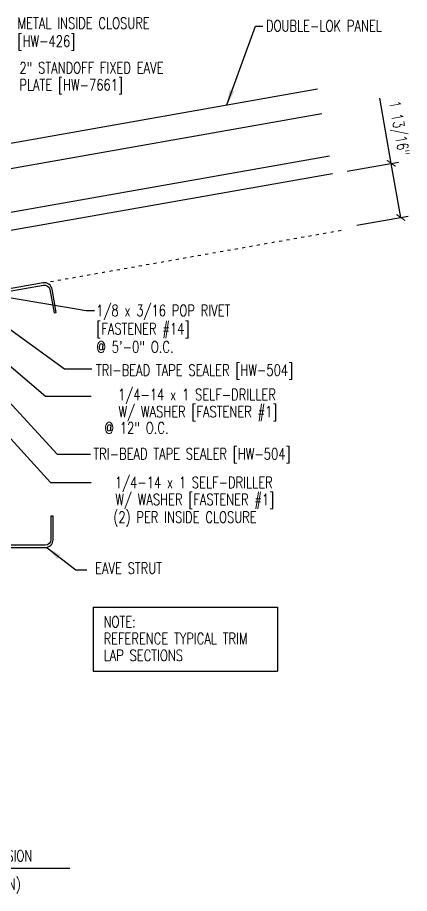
# Model space of a CAD drawing. Header units: inches. Extents: x 0.5 to 41.1, y 60.2 to 108.6.
# Drawn here: x 27.98 to 41.07, y 60.15 to 89.35 of the extents above; entities that cross this region are included whole.
import ezdxf
from ezdxf.enums import TextEntityAlignment as Align

# ---------------------------------------------------------------- set-up
doc = ezdxf.new("R2010")
doc.units = ezdxf.units.IN
doc.header["$MEASUREMENT"] = 0
doc.linetypes.add('ACAD_ISO07W100', pattern=[3, 0, -3])
for name, color, linetype in [('PANEL', 11, 'Continuous'), ('STLA', 12, 'Continuous'), ('TEXT', 2, 'Continuous')]:
    doc.layers.add(name, color=color, linetype=linetype)
doc.styles.add('TEXT1', font='ROMANS.shx', dxfattribs={"width": 0.75, "height": 0.375})
doc.dimstyles.new('DETAIL$7', dxfattribs={"dimscale": 4, "dimtxt": 0.09375, "dimasz": 0.125, "dimexe": 0.0625, "dimexo": 0.125, "dimgap": 0.0625, "dimtad": 1, "dimdec": 4, "dimzin": 3, "dimdsep": 46, "dimlunit": 4, "dimtxsty": 'TEXT1', "dimblk": 'ARCHTICK', "dimcen": 0.0625, "dimclrd": 7, "dimclre": 7, "dimclrt": 2, "dimadec": 0, "dimazin": 0, "dimtfac": 0.59375, "dimtdec": 4, "dimtmove": 0, "dimatfit": 3, "dimfxl": 0, "dimfrac": 2, "dimtolj": 1, "dimtzin": 3, "dimarcsym": 0})

# ---------------------------------------------------------------- blocks, each defined once
blk = doc.blocks.new('_ArchTick')
at = {"color": 0, "linetype": 'ByBlock', "const_width": 0.15}
blk.add_lwpolyline([(-0.5, -0.5), (0.5, 0.5)], dxfattribs=at)
blk = doc.blocks.new('dsc-HW-426')
at = {"layer": 'TEXT', "style": 'TEXT1', "width": 0.75}
for s, p in [('METAL INSIDE CLOSURE', (0, 0)), ('[HW-426]', (0, -0.6))]:
    blk.add_text(s, height=0.375, dxfattribs=at).set_placement(p)
at = {"layer": 'TEXT', "style": 'TEXT1', "flags": 1}
for tag, p in [('COLOR', (0, -1.2)), ('CALC', (0, -1.2)), ('OPT1', (0, -1.2)), ('OPT2', (0, -1.2)), ('OPT3', (0, -1.2)), ('GAGE', (0, -1.2)), ('SHPLN', (0, -1.2)), ('PART', (0, -1.2)), ('DESCRIPTION', (0, -1.2)), ('MULTIPLE', (0, -1.2)), ('SPARE1', (0, -1.8)), ('SPARE2', (0, -1.8)), ('SPARE3', (0, -1.8)), ('SPARE4', (0, -1.8)), ('SPARE5', (0, -1.8)), ('SPARE6', (0, -1.8)), ('SPARE7', (0, -1.8)), ('SPARE8', (0, -1.8)), ('SPARE9', (0, -1.8)), ('SPARE10', (0, -1.8))]:
    blk.add_attdef(tag, p, '', height=0.375, dxfattribs=at)
blk = doc.blocks.new('FD-F14')
at = {"layer": 'TEXT', "style": 'TEXT1', "width": 0.75}
for s, p in [('1/8 x 3/16 POP RIVET', (0.0047, -0.0408)), ('[FASTENER #14]', (0.0047, -0.1926))]:
    blk.add_text(s, height=0.09375, dxfattribs=at).set_placement(p)
blk.add_attdef('(QUANTITY)', (0.0047, -0.3444), '', height=0.0938, dxfattribs=at)
blk = doc.blocks.new('A$C30686E82')
for p, q in [((-2.715, 0.761), (3.437, 0.761)), ((-2.715, 0.761), (-2.715, -1.379)), ((3.437, 0.761), (3.437, -1.379)), ((-2.715, -1.379), (3.437, -1.379))]:
    blk.add_line(p, q)
at = {"layer": 'TEXT', "style": 'TEXT1', "width": 0.75}
for s, p in [('NOTE:', (-2.368, 0.081)), ('REFERENCE TYPICAL TRIM', (-2.368, -0.477)), ('LAP SECTIONS', (-2.368, -1.035))]:
    blk.add_text(s, height=0.375, dxfattribs=at).set_placement(p)

msp = doc.modelspace()

# ---------------------------------------------------------------- linework, layer by layer
at = {"layer": 'PANEL'}
for p, q in [((26.47362, 84.93739), (37.99826, 86.9695)), ((38.14516, 86.13635), (18.56468, 82.68378)), ((38.39418, 84.72414), (23.37805, 82.07639)), ((38.49663, 84.1431), (23.38867, 81.47916))]:
    msp.add_line(p, q, dxfattribs=at)
at = {"layer": 'STLA'}
msp.add_lwpolyline([(29.27625, 79.5163), (29.13945, 80.29213, 0.41421356), (28.8357, 80.50481), (24.38655, 79.72031, 0.36397023), (24.16988, 79.46209), (24.16988, 71.9443, 0.41421356), (24.43208, 71.6821), (28.90768, 71.6821, 0.41421356), (29.16988, 71.9443), (29.16988, 72.7321), (29.09518, 72.7321), (29.09518, 71.9443, -0.41421356), (28.90768, 71.7568), (24.43208, 71.7568, -0.41421356), (24.24458, 71.9443), (24.24458, 79.46209, -0.36397023), (24.39952, 79.64674), (28.84867, 80.43125, -0.41421356), (29.06588, 80.27916), (29.20268, 79.50332)], format="xyb", close=True, dxfattribs=at)
at = {"layer": 'TEXT', "color": 7}
for p, q in [((40.45942, 84.48919), (40.07569, 86.66544)), ((38.99138, 84.23034), (40.70562, 84.53261)), ((40.77773, 82.68396), (40.45942, 84.48919)), ((39.30969, 82.4251), (41.02393, 82.72737))]:
    msp.add_line(p, q, dxfattribs=at)
at = {"layer": 'TEXT', "linetype": 'ACAD_ISO07W100', "ltscale": 0.05}
msp.add_line((28.8357, 80.50481), (38.81729, 82.26484), dxfattribs=at)

# ---------------------------------------------------------------- block references
for name, p in [('dsc-HW-426', (27.98502, 88.97574, 0)), ('A$C30686E82', (33.22474, 68.93566))]:
    msp.add_blockref(name, p)
at = {"layer": 'TEXT', "color": 7, "xscale": 0.25, "yscale": 0.25, "zscale": 0.25}
for p, rotation in [((40.45942, 84.48919), 99.99999999999974), ((40.77773, 82.68396), 279.9999999999998)]:
    msp.add_blockref('_ArchTick', p, dxfattribs=dict(at, rotation=rotation))
at = {"layer": 'TEXT', "xscale": 4, "yscale": 4, "zscale": 4}
msp.add_blockref('FD-F14', (30.59531, 79.55979), dxfattribs=at).add_auto_attribs({'(QUANTITY)': '@ 5\'-0" O.C.'})

# ---------------------------------------------------------------- texts
at = {"layer": 'TEXT', "style": 'TEXT1', "width": 0.75}
for s, p in [('DOUBLE-LOK PANEL', (36.27679, 88.88366)), ('2" STANDOFF FIXED EAVE', (28.04605, 87.48363)), ('PLATE [HW-7661]', (28.04605, 86.91732)), ('TRI-BEAD TAPE SEALER [HW-504]', (30.60326, 77.40796)), ('TRI-BEAD TAPE SEALER [HW-504]', (30.51716, 74.61638)), ('EAVE STRUT', (30.57545, 70.80487))]:
    msp.add_text(s, height=0.375, dxfattribs=at).set_placement(p)
for s, p in [('1/4-14 x 1 SELF-DRILLER', (36.60944, 76.59293)), ('W/ WASHER [FASTENER #1]', (36.65949, 76.02462)), ('@ 12" O.C.', (33.02585, 75.48269)), ('1/4-14 x 1 SELF-DRILLER', (36.50287, 73.66427)), ('W/ WASHER [FASTENER #1]', (36.55292, 73.09596)), ('(2) PER INSIDE CLOSURE', (35.96575, 72.5099))]:
    msp.add_text(s, height=0.375, dxfattribs=at).set_placement(p, align=Align.RIGHT)
at = {"layer": 'TEXT', "color": 2, "style": 'TEXT1', "width": 0.75}
for s, p in [('O/O DIMENSION', (25.49159, 61.22183)), ('(SEE PLAN)', (25.92554, 60.27542))]:
    msp.add_text(s, height=0.375, dxfattribs=at).set_placement(p)
at = {"layer": 'TEXT', "color": 2, "insert": (40.66846, 85.64659), "char_height": 0.375, "attachment_point": 5, "rotation": 280, "style": 'TEXT1'}
msp.add_mtext('\\A1;1 13/16"', dxfattribs=at)

# ---------------------------------------------------------------- leaders
for points in [[(26.04412, 80.17582), (29.55335, 77.63816), (30.46392, 77.63816)], [(26.47686, 80.22924), (30.27855, 79.58342), (30.54913, 79.58342)]]:
    msp.add_leader(points, dimstyle='DETAIL$7')
at = {"layer": 'TEXT'}
for points in [[(34.96949, 86.43545), (35.93069, 89.06639), (36.17587, 89.06639)], [(23.53766, 81.0484), (29.3133, 74.79526), (30.42327, 74.79526)], [(23.29076, 80.20489), (29.08953, 73.84753), (30.43857, 73.84753)], [(25.84601, 79.3319), (28.92028, 76.73328), (30.44035, 76.73328)], [(24.06622, 60.9918), (28.72353, 60.9918), (29.72587, 60.9918)]]:
    msp.add_leader(points, dimstyle='DETAIL$7', dxfattribs=at)
at = {"layer": 'TEXT', "color": 7}
msp.add_leader([(28.9755, 71.67235), (29.92562, 70.93626), (30.30062, 70.93626)], dimstyle='DETAIL$7', dxfattribs=at)

doc.saveas('drawing.dxf')
